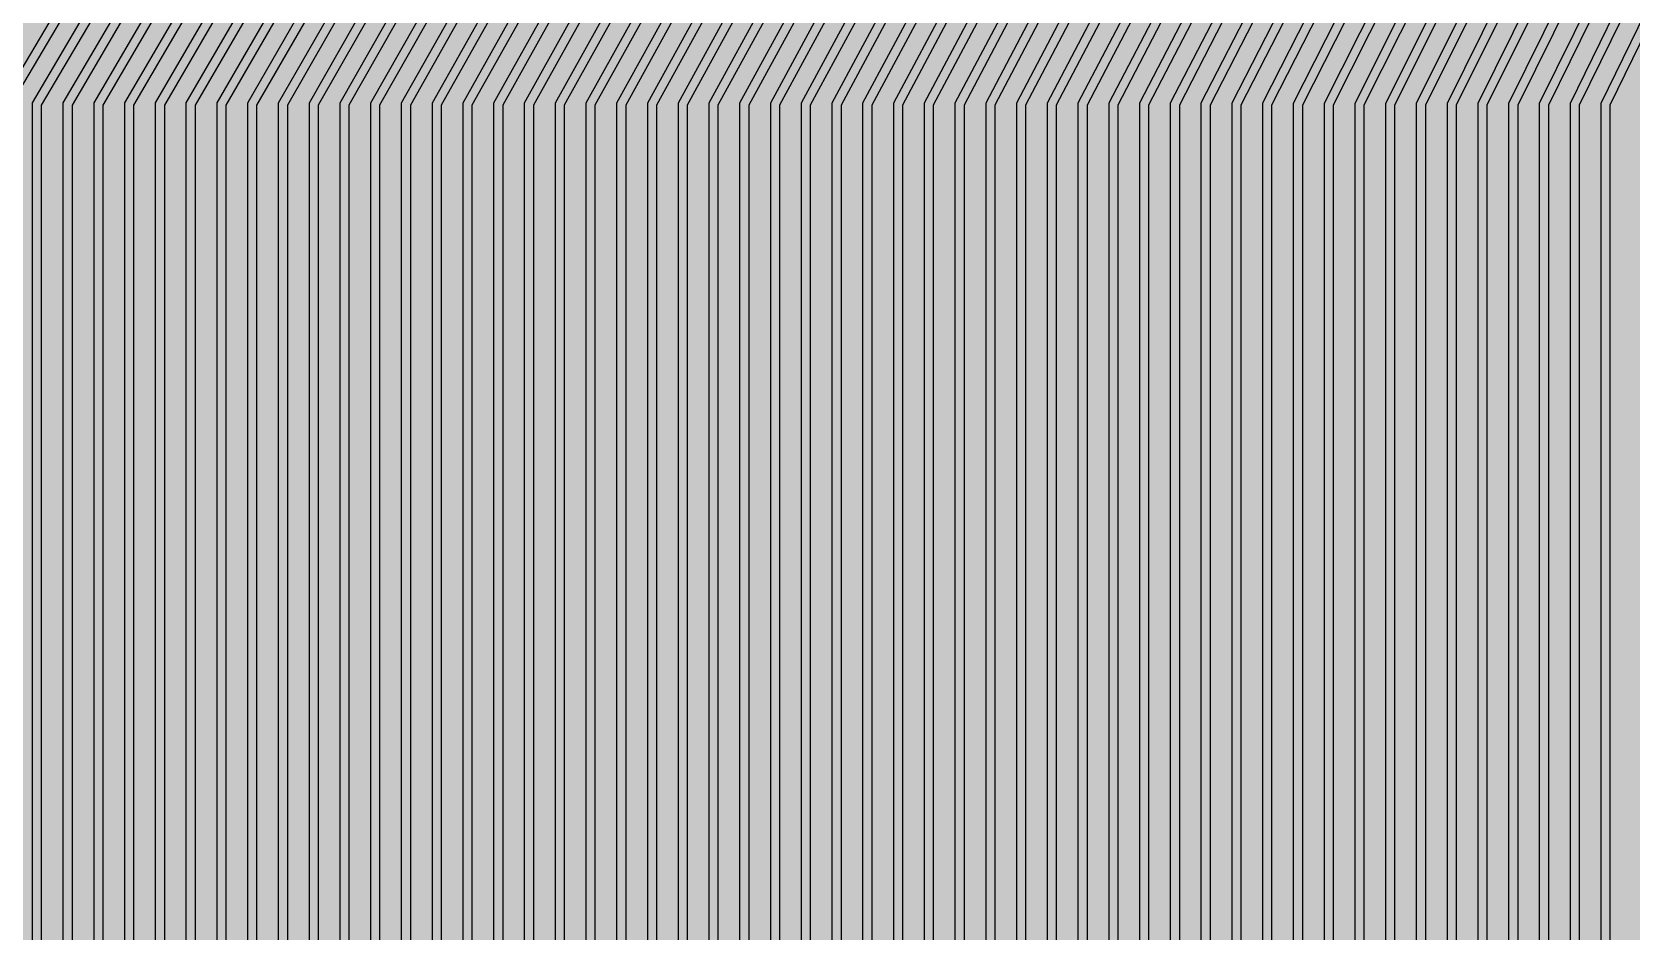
# Model space of a CAD drawing. Header units: metres. Extents: x -7231 to 10969, y -37556 to 1873.
# Drawn here: x -417.6 to -53.7, y -2220.2 to -2015.5 of the extents above; entities that cross this region are included whole.
import ezdxf

# ---------------------------------------------------------------- set-up
doc = ezdxf.new("R2010")
doc.units = ezdxf.units.M
doc.layers.add('Metal1', color=4, linetype='CONTINUOUS')
doc.layers.add('Polyimide', color=7, linetype='CONTINUOUS')

msp = doc.modelspace()

# ---------------------------------------------------------------- hatches: boundary and pattern name
at = {"layer": 'Polyimide'}
msp.add_hatch(color=7, dxfattribs=at).paths.add_polyline_path([(4065.69, -468), (4066.67, -501.99), (4068.51, -535.99), (4071.41, -569.99), (4075.54, -603.99), (4081.04, -637.99), (4088.01, -671.99), (4096.52, -705.98), (4106.62, -739.98), (4118.33, -773.98), (4131.63, -807.98), (4146.49, -841.98), (4162.87, -875.98), (4180.68, -909.97), (4199.83, -943.97), (4220.22, -977.97), (4241.73, -1011.97), (4264.21, -1045.97), (4287.52, -1079.96), (4311.51, -1113.96), (4336.01, -1147.96), (4360.86, -1181.96), (4385.88, -1215.96), (4410.89, -1249.96), (4435.74, -1283.95), (4460.24, -1317.95), (4484.23, -1351.95), (4507.54, -1385.95), (4530.02, -1419.95), (4551.53, -1453.94), (4571.92, -1487.94), (4591.07, -1521.94), (4608.88, -1555.94), (4625.26, -1589.94), (4640.12, -1623.94), (4653.42, -1657.93), (4665.13, -1691.93), (4675.23, -1725.93), (4683.74, -1759.93), (4690.71, -1793.93), (4696.21, -1827.93), (4700.34, -1861.92), (4703.24, -1895.92), (4705.08, -1929.92), (4706.06, -1963.92), (4706.44, -1997.92), (4706.5, -2031.91), (4706.5, -4793.02), (4709.95, -4838.39), (4720.22, -4882.71), (4737.08, -4924.98), (4760.13, -4964.2), (4788.85, -4999.49), (4822.58, -5030.03), (4860.53, -5055.12), (4901.85, -5074.18), (4901.85, -5074.18), (4970.68, -5105.23), (5034.7, -5145.26), (5092.76, -5193.54), (5143.8, -5249.19), (5186.89, -5311.2), (5221.24, -5378.44), (5246.23, -5449.69), (5261.41, -5523.66), (5266.5, -5599), (5261.41, -5674.34), (5246.23, -5748.31), (5221.24, -5819.56), (5186.89, -5886.8), (5143.8, -5948.81), (5092.76, -6004.46), (5034.7, -6052.74), (4970.68, -6092.77), (4901.85, -6123.82), (4860.53, -6142.88), (4822.58, -6167.97), (4788.85, -6198.51), (4760.13, -6233.8), (4737.08, -6273.02), (4720.22, -6315.29), (4709.95, -6359.61), (4706.5, -6404.98), (4706.5, -9221.52), (4709.95, -9266.88), (4720.22, -9311.21), (4737.08, -9353.47), (4760.13, -9392.7), (4788.85, -9427.98), (4822.58, -9458.52), (4860.53, -9483.61), (4901.85, -9502.67), (4970.68, -9533.72), (5034.7, -9573.75), (5092.76, -9622.03), (5143.8, -9677.68), (5186.89, -9739.69), (5221.24, -9806.94), (5246.23, -9878.19), (5261.41, -9952.16), (5266.5, -10027.49), (5261.41, -10102.83), (5246.23, -10176.8), (5221.24, -10248.05), (5186.89, -10315.3), (5143.8, -10377.31), (5092.76, -10432.96), (5034.7, -10481.24), (4970.68, -10521.27), (4901.85, -10552.32), (4860.53, -10571.38), (4822.58, -10596.46), (4788.85, -10627), (4760.13, -10662.29), (4737.08, -10701.52), (4720.22, -10743.78), (4709.95, -10788.1), (4706.5, -10833.47), (4706.5, -13650.01), (4709.95, -13695.38), (4720.22, -13739.7), (4737.08, -13781.96), (4760.13, -13821.19), (4788.85, -13856.48), (4822.58, -13887.02), (4860.53, -13912.11), (4901.85, -13931.17), (4970.68, -13962.22), (5034.7, -14002.25), (5092.76, -14050.53), (5143.8, -14106.18), (5186.89, -14168.19), (5221.24, -14235.43), (5246.23, -14306.68), (5261.41, -14380.65), (5266.5, -14455.99), (5261.41, -14531.33), (5246.23, -14605.29), (5221.24, -14676.55), (5186.89, -14743.79), (5143.8, -14805.8), (5092.76, -14861.45), (5034.7, -14909.73), (4970.68, -14949.76), (4901.85, -14980.81), (4860.53, -14999.87), (4822.58, -15024.96), (4788.85, -15055.5), (4760.13, -15090.79), (4737.08, -15130.01), (4720.22, -15172.27), (4709.95, -15216.6), (4706.5, -15261.97), (4706.5, -15455.99), (4720.95, -15750.04), (4764.14, -16041.26), (4835.68, -16326.84), (4934.86, -16604.04), (5060.74, -16870.18), (5212.09, -17122.7), (5387.47, -17359.17), (5585.18, -17577.31), (5803.32, -17775.02), (6039.79, -17950.4), (6292.31, -18101.75), (6558.45, -18227.63), (6835.65, -18326.81), (7121.23, -18398.34), (7412.45, -18441.54), (7706.5, -18455.99), (9969.01, -18455.99), (10047.42, -18459.84), (10125.08, -18471.36), (10201.23, -18490.44), (10275.15, -18516.89), (10346.12, -18550.45), (10413.46, -18590.81), (10476.52, -18637.58), (10534.69, -18690.3), (10587.41, -18748.47), (10634.18, -18811.53), (10674.54, -18878.87), (10708.11, -18949.84), (10734.56, -19023.76), (10753.63, -19099.92), (10765.15, -19177.58), (10769.01, -19255.99), (10769.01, -20895.8), (10730.24, -20951.41), (10694.6, -21009.08), (10662.21, -21068.63), (10633.17, -21129.89), (10607.55, -21192.66), (10585.45, -21256.74), (10566.93, -21321.96), (10552.05, -21388.09), (10540.84, -21454.95), (10533.35, -21522.33), (10529.6, -21590.02), (10529.6, -21657.81), (10533.35, -21725.5), (10540.84, -21792.87), (10552.05, -21859.73), (10566.93, -21925.87), (10585.45, -21991.08), (10607.55, -22055.17), (10633.17, -22117.94), (10662.21, -22179.19), (10694.6, -22238.74), (10730.24, -22296.41), (10769.01, -22352.03), (10769.01, -32454.24), (10728.74, -32510.49), (10691.72, -32568.92), (10658.05, -32629.35), (10627.85, -32691.58), (10601.2, -32755.42), (10578.21, -32820.67), (10558.93, -32887.1), (10543.44, -32954.52), (10531.77, -33022.71), (10523.97, -33091.44), (10520.07, -33160.51), (10520.07, -33229.69), (10523.97, -33298.75), (10531.77, -33367.49), (10543.44, -33435.67), (10558.93, -33503.09), (10578.21, -33569.53), (10601.2, -33634.77), (10627.85, -33698.61), (10658.05, -33760.85), (10691.72, -33821.28), (10728.74, -33879.71), (10769.01, -33935.96), (10769.01, -36556), (10765.15, -36634.41), (10753.63, -36712.07), (10734.56, -36788.23), (10708.11, -36862.15), (10674.54, -36933.12), (10634.18, -37000.46), (10587.41, -37063.51), (10534.69, -37121.69), (10476.52, -37174.41), (10413.46, -37221.18), (10346.12, -37261.54), (10275.15, -37295.1), (10201.23, -37321.55), (10125.08, -37340.63), (10047.42, -37352.15), (9969.01, -37356), (-6231.01, -37356), (-6309.42, -37352.15), (-6387.08, -37340.63), (-6463.23, -37321.55), (-6537.15, -37295.1), (-6608.12, -37261.54), (-6675.46, -37221.18), (-6738.52, -37174.41), (-6796.69, -37121.69), (-6849.41, -37063.51), (-6896.18, -37000.46), (-6936.54, -36933.12), (-6970.11, -36862.15), (-6996.56, -36788.23), (-7015.63, -36712.07), (-7027.15, -36634.41), (-7031.01, -36556), (-7031.01, -33936), (-6990.74, -33879.75), (-6953.7, -33821.31), (-6920.03, -33760.88), (-6889.82, -33698.64), (-6863.18, -33634.8), (-6840.18, -33569.55), (-6820.9, -33503.11), (-6805.4, -33435.69), (-6793.74, -33367.49), (-6785.94, -33298.75), (-6782.03, -33229.68), (-6782.03, -33160.5), (-6785.94, -33091.43), (-6793.74, -33022.69), (-6805.4, -32954.5), (-6820.9, -32887.07), (-6840.18, -32820.63), (-6863.18, -32755.39), (-6889.82, -32691.54), (-6920.03, -32629.3), (-6953.7, -32568.87), (-6990.74, -32510.43), (-7031.01, -32454.18), (-7031.01, -22364.83), (-6990.74, -22308.58), (-6953.7, -22250.14), (-6920.03, -22189.71), (-6889.82, -22127.47), (-6863.18, -22063.62), (-6840.18, -21998.38), (-6820.9, -21931.94), (-6805.4, -21864.51), (-6793.74, -21796.32), (-6785.94, -21727.58), (-6782.03, -21658.51), (-6782.03, -21589.33), (-6785.94, -21520.26), (-6793.74, -21451.52), (-6805.4, -21383.32), (-6820.9, -21315.9), (-6840.18, -21249.46), (-6863.18, -21184.21), (-6889.82, -21120.37), (-6920.03, -21058.13), (-6953.7, -20997.7), (-6990.74, -20939.26), (-7031.01, -20883.01), (-7031.01, -19255.99), (-7027.15, -19177.58), (-7015.63, -19099.92), (-6996.56, -19023.76), (-6970.11, -18949.84), (-6936.54, -18878.87), (-6896.18, -18811.53), (-6849.41, -18748.47), (-6796.69, -18690.3), (-6738.52, -18637.58), (-6675.46, -18590.81), (-6608.12, -18550.45), (-6537.15, -18516.89), (-6463.23, -18490.44), (-6387.08, -18471.36), (-6309.42, -18459.84), (-6231.01, -18455.99), (-3968.5, -18455.99), (-3674.45, -18441.54), (-3383.23, -18398.34), (-3097.65, -18326.81), (-2820.45, -18227.63), (-2554.31, -18101.75), (-2301.79, -17950.4), (-2065.32, -17775.02), (-1847.18, -17577.31), (-1649.47, -17359.17), (-1474.09, -17122.7), (-1322.74, -16870.18), (-1196.86, -16604.04), (-1097.68, -16326.84), (-1026.14, -16041.26), (-982.95, -15750.04), (-968.5, -15455.99), (-968.5, -15261.97), (-971.95, -15216.6), (-982.22, -15172.27), (-999.08, -15130.01), (-1022.13, -15090.79), (-1050.85, -15055.5), (-1084.58, -15024.96), (-1122.53, -14999.87), (-1163.85, -14980.81), (-1232.68, -14949.76), (-1296.7, -14909.73), (-1354.76, -14861.45), (-1405.8, -14805.8), (-1448.89, -14743.79), (-1483.24, -14676.55), (-1508.23, -14605.29), (-1523.41, -14531.33), (-1528.5, -14455.99), (-1523.41, -14380.65), (-1508.23, -14306.68), (-1483.24, -14235.43), (-1448.89, -14168.19), (-1405.8, -14106.18), (-1354.76, -14050.53), (-1296.7, -14002.25), (-1232.68, -13962.22), (-1163.85, -13931.17), (-1122.53, -13912.11), (-1084.58, -13887.02), (-1050.85, -13856.48), (-1022.13, -13821.19), (-999.08, -13781.96), (-982.22, -13739.7), (-971.95, -13695.38), (-968.5, -13650.01), (-968.5, -12309.64), (-971.95, -12264.27), (-982.22, -12219.94), (-999.08, -12177.68), (-1022.13, -12138.46), (-1050.85, -12103.17), (-1084.58, -12072.63), (-1122.53, -12047.54), (-1163.85, -12028.48), (-1232.68, -11997.43), (-1296.7, -11957.4), (-1354.76, -11909.12), (-1405.8, -11853.47), (-1448.89, -11791.46), (-1483.24, -11724.22), (-1508.23, -11652.96), (-1523.41, -11579), (-1528.5, -11503.66), (-1523.41, -11428.32), (-1508.23, -11354.35), (-1483.24, -11283.1), (-1448.89, -11215.86), (-1405.8, -11153.85), (-1354.76, -11098.2), (-1296.7, -11049.92), (-1232.68, -11009.89), (-1163.85, -10978.84), (-1122.53, -10959.78), (-1084.58, -10934.69), (-1050.85, -10904.15), (-1022.13, -10868.86), (-999.08, -10829.63), (-982.22, -10787.37), (-971.95, -10743.05), (-968.5, -10697.68), (-968.5, -9357.31), (-971.95, -9311.94), (-982.22, -9267.62), (-999.08, -9225.35), (-1022.13, -9186.13), (-1050.85, -9150.84), (-1084.58, -9120.3), (-1122.53, -9095.21), (-1163.85, -9076.15), (-1163.85, -9076.15), (-1232.68, -9045.1), (-1296.7, -9005.07), (-1354.76, -8956.79), (-1405.8, -8901.14), (-1448.89, -8839.13), (-1483.24, -8771.89), (-1508.23, -8700.64), (-1523.41, -8626.67), (-1528.5, -8551.33), (-1523.41, -8475.99), (-1508.23, -8402.02), (-1483.24, -8330.77), (-1448.89, -8263.53), (-1405.8, -8201.52), (-1354.76, -8145.87), (-1296.7, -8097.59), (-1232.68, -8057.56), (-1163.85, -8026.51), (-1163.85, -8026.51), (-1122.53, -8007.45), (-1084.58, -7982.36), (-1050.85, -7951.82), (-1022.13, -7916.53), (-999.08, -7877.31), (-982.22, -7835.04), (-971.95, -7790.72), (-968.5, -7745.35), (-968.5, -6404.98), (-971.95, -6359.61), (-982.22, -6315.29), (-999.08, -6273.02), (-1022.13, -6233.8), (-1050.85, -6198.51), (-1084.58, -6167.97), (-1122.53, -6142.88), (-1163.85, -6123.82), (-1163.85, -6123.82), (-1232.68, -6092.77), (-1296.7, -6052.74), (-1354.76, -6004.46), (-1405.8, -5948.81), (-1448.89, -5886.8), (-1483.24, -5819.56), (-1508.23, -5748.31), (-1523.41, -5674.34), (-1528.5, -5599), (-1523.41, -5523.66), (-1508.23, -5449.69), (-1483.24, -5378.44), (-1448.89, -5311.2), (-1405.8, -5249.19), (-1354.76, -5193.54), (-1296.7, -5145.26), (-1232.68, -5105.23), (-1163.85, -5074.18), (-1163.85, -5074.18), (-1122.53, -5055.12), (-1084.58, -5030.03), (-1050.85, -4999.49), (-1022.13, -4964.2), (-999.08, -4924.98), (-982.22, -4882.71), (-971.95, -4838.39), (-968.5, -4793.02), (-968.5, -2031.91), (-968.44, -1997.92), (-968.06, -1963.92), (-967.05, -1929.92), (-965.18, -1895.92), (-962.22, -1861.92), (-958.01, -1827.93), (-952.41, -1793.93), (-945.31, -1759.93), (-936.64, -1725.93), (-926.35, -1691.93), (-914.43, -1657.93), (-900.88, -1623.94), (-885.74, -1589.94), (-869.05, -1555.94), (-850.91, -1521.94), (-831.4, -1487.94), (-810.63, -1453.94), (-788.72, -1419.95), (-765.82, -1385.95), (-742.07, -1351.95), (-717.63, -1317.95), (-692.67, -1283.95), (-667.36, -1249.96), (-641.88, -1215.96), (-616.39, -1181.96), (-591.08, -1147.96), (-566.12, -1113.96), (-541.68, -1079.96), (-517.93, -1045.97), (-495.03, -1011.97), (-473.12, -977.97), (-452.35, -943.97), (-432.84, -909.97), (-414.7, -875.98), (-398.01, -841.98), (-382.87, -807.98), (-369.32, -773.98), (-357.4, -739.98), (-347.11, -705.98), (-338.44, -671.99), (-331.34, -637.99), (-325.74, -603.99), (-321.53, -569.99), (-318.57, -535.99), (-316.7, -501.99), (-315.69, -468), (-315.31, -434), (-315.25, -400), (-315.25, 401), (-315.25, 451), (-315.25, 1644), (-270.25, 1644), (-270.03, 1637.13), (-269.35, 1630.29), (-268.23, 1623.52), (-266.67, 1616.82), (-264.68, 1610.25), (-262.26, 1603.82), (-259.42, 1597.56), (-256.18, 1591.5), (-252.55, 1585.67), (-248.55, 1580.08), (-244.19, 1574.77), (-239.5, 1569.75), (-234.48, 1565.06), (-229.17, 1560.7), (-223.58, 1556.7), (-217.75, 1553.07), (-211.69, 1549.83), (-205.43, 1546.99), (-199, 1544.57), (-192.43, 1542.58), (-185.73, 1541.02), (-178.96, 1539.9), (-172.12, 1539.22), (-165.25, 1539), (-158.38, 1539.22), (-151.54, 1539.9), (-144.77, 1541.02), (-138.07, 1542.58), (-131.5, 1544.57), (-125.07, 1546.99), (-118.81, 1549.83), (-112.75, 1553.07), (-106.92, 1556.7), (-101.33, 1560.7), (-96.02, 1565.06), (-91, 1569.75), (-86.31, 1574.77), (-81.95, 1580.08), (-77.95, 1585.67), (-74.32, 1591.5), (-71.08, 1597.56), (-68.24, 1603.82), (-65.82, 1610.25), (-63.83, 1616.82), (-62.27, 1623.52), (-61.15, 1630.29), (-60.47, 1637.13), (-60.25, 1644), (1853, 1644), (1853, 1573), (3815.25, 1573), (3815.46, 1579.54), (3816.11, 1586.05), (3817.17, 1592.51), (3818.66, 1598.88), (3820.56, 1605.14), (3822.86, 1611.27), (3825.56, 1617.23), (3828.65, 1623), (3832.1, 1628.56), (3835.91, 1633.88), (3840.07, 1638.93), (3844.54, 1643.71), (3849.32, 1648.18), (3854.37, 1652.34), (3859.69, 1656.15), (3865.25, 1659.6), (3871.02, 1662.69), (3876.98, 1665.39), (3883.11, 1667.69), (3889.37, 1669.59), (3895.74, 1671.08), (3902.2, 1672.14), (3908.71, 1672.79), (3915.25, 1673), (3921.79, 1672.79), (3928.3, 1672.14), (3934.76, 1671.08), (3941.13, 1669.59), (3947.39, 1667.69), (3953.52, 1665.39), (3959.48, 1662.69), (3965.25, 1659.6), (3970.81, 1656.15), (3976.13, 1652.34), (3981.18, 1648.18), (3985.96, 1643.71), (3990.43, 1638.93), (3994.59, 1633.88), (3998.4, 1628.56), (4001.85, 1623), (4004.94, 1617.23), (4007.64, 1611.27), (4009.94, 1605.14), (4011.84, 1598.88), (4013.33, 1592.51), (4014.39, 1586.05), (4015.04, 1579.54), (4015.25, 1573), (4065.25, 1573), (4065.25, 451), (4065.25, 401), (4065.25, -400), (4065.31, -434), (4065.69, -468)])

# ---------------------------------------------------------------- linework, layer by layer
at = {"layer": 'Metal1'}
for points in [[(-424.5, -16631.91), (-424.5, -2031.64), (-398.41, -1987.39), (-372.45, -1943.37), (-346.5, -1899.35), (-320.55, -1855.33), (-294.59, -1811.31), (-268.64, -1767.29), (-242.74, -1723.28), (-217.47, -1679.27), (-192.96, -1635.26), (-169.21, -1591.25), (-146.2, -1547.25), (-123.92, -1503.24), (-102.37, -1459.23), (-81.53, -1415.23), (-61.4, -1371.22)], [(-417.5, -16631.91), (-417.5, -2031.64), (-391.5, -1987.39), (-365.65, -1943.37), (-339.79, -1899.35), (-313.93, -1855.33), (-288.07, -1811.31), (-262.22, -1767.29), (-236.41, -1723.28), (-211.23, -1679.27), (-186.81, -1635.26), (-163.15, -1591.26), (-140.22, -1547.25), (-118.03, -1503.24), (-96.56, -1459.23), (-75.8, -1415.23), (-55.74, -1371.22)], [(-410.5, -16631.91), (-410.5, -2031.64), (-384.6, -1987.39), (-358.84, -1943.37), (-333.08, -1899.35), (-307.32, -1855.33), (-281.55, -1811.31), (-255.79, -1767.3), (-230.09, -1723.28), (-205, -1679.27), (-180.67, -1635.27), (-157.09, -1591.26), (-134.25, -1547.25), (-112.14, -1503.24), (-90.75, -1459.24), (-70.07, -1415.23), (-50.08, -1371.22)], [(-403.5, -16631.91), (-403.5, -2031.64), (-377.64, -1987.39), (-351.92, -1943.37), (-326.19, -1899.35), (-300.47, -1855.33), (-274.75, -1811.31), (-249.02, -1767.3), (-223.35, -1723.28), (-198.3, -1679.27), (-174.01, -1635.27), (-150.47, -1591.26), (-127.66, -1547.25), (-105.59, -1503.24), (-84.23, -1459.24), (-63.57, -1415.23), (-43.62, -1371.22)], [(-396.5, -16631.91), (-396.5, -2031.64), (-370.66, -1987.39), (-344.96, -1943.37), (-319.25, -1899.35), (-293.55, -1855.33), (-267.84, -1811.32), (-242.14, -1767.3), (-216.49, -1723.28), (-191.46, -1679.27), (-167.18, -1635.27), (-143.66, -1591.26), (-120.87, -1547.25), (-98.81, -1503.24), (-77.46, -1459.24), (-56.83, -1415.23), (-36.89, -1371.22)], [(-389.5, -16631.91), (-389.5, -2031.64), (-363.76, -1987.39), (-338.15, -1943.37), (-312.54, -1899.35), (-286.93, -1855.34), (-261.32, -1811.32), (-235.71, -1767.3), (-210.16, -1723.28), (-185.22, -1679.27), (-161.04, -1635.27), (-137.6, -1591.26), (-114.9, -1547.25), (-92.92, -1503.25), (-71.65, -1459.24), (-51.09, -1415.23), (-31.23, -1371.22)], [(-382.5, -16631.91), (-382.5, -2031.65), (-356.85, -1987.39), (-331.34, -1943.38), (-305.83, -1899.36), (-280.32, -1855.34), (-254.8, -1811.32), (-229.29, -1767.3), (-203.83, -1723.29), (-178.99, -1679.28), (-154.89, -1635.27), (-131.54, -1591.26), (-108.93, -1547.25), (-87.03, -1503.25), (-65.84, -1459.24), (-45.36, -1415.23), (-25.57, -1371.22)], [(-375.5, -16631.91), (-375.5, -2031.65), (-349.95, -1987.4), (-324.53, -1943.38), (-299.12, -1899.36), (-273.7, -1855.34), (-248.28, -1811.32), (-222.87, -1767.3), (-197.5, -1723.29), (-172.75, -1679.28), (-148.75, -1635.27), (-125.49, -1591.26), (-102.95, -1547.26), (-81.14, -1503.25), (-60.03, -1459.24), (-39.63, -1415.23), (-19.91, -1371.23)], [(-368.5, -16631.91), (-368.5, -2031.65), (-343.05, -1987.4), (-317.73, -1943.38), (-292.4, -1899.36), (-267.08, -1855.34), (-241.76, -1811.32), (-216.44, -1767.3), (-191.18, -1723.29), (-166.52, -1679.28), (-142.61, -1635.27), (-119.43, -1591.26), (-96.98, -1547.26), (-75.25, -1503.25), (-54.22, -1459.24), (-33.89, -1415.23), (-14.25, -1371.23)], [(-361.5, -16631.91), (-361.5, -2031.65), (-336.14, -1987.4), (-310.92, -1943.38), (-285.69, -1899.36), (-260.47, -1855.34), (-235.24, -1811.32), (-210.02, -1767.3), (-184.85, -1723.29), (-160.28, -1679.28), (-136.46, -1635.27), (-113.38, -1591.27), (-91.01, -1547.26), (-69.36, -1503.25), (-48.41, -1459.24), (-28.16, -1415.24), (-8.59, -1371.23)], [(-354.5, -16631.91), (-354.5, -2031.65), (-329.24, -1987.4), (-304.11, -1943.38), (-278.98, -1899.36), (-253.85, -1855.34), (-228.72, -1811.32), (-203.6, -1767.3), (-178.52, -1723.29), (-154.05, -1679.28), (-130.32, -1635.27), (-107.32, -1591.27), (-85.04, -1547.26), (-63.47, -1503.25), (-42.6, -1459.24), (-22.43, -1415.24), (-2.93, -1371.23)], [(-347.5, -16631.91), (-347.5, -2031.65), (-322.34, -1987.4), (-297.3, -1943.38), (-272.27, -1899.36), (-247.24, -1855.34), (-222.2, -1811.33), (-197.17, -1767.31), (-172.19, -1723.29), (-147.81, -1679.28), (-124.17, -1635.28), (-101.26, -1591.27), (-79.07, -1547.26), (-57.58, -1503.25), (-36.8, -1459.25), (-16.7, -1415.24), (2.72, -1371.23)], [(-340.5, -16631.91), (-340.5, -2031.65), (-315.43, -1987.4), (-290.5, -1943.38), (-265.56, -1899.36), (-240.62, -1855.35), (-215.68, -1811.33), (-190.75, -1767.31), (-165.86, -1723.29), (-141.58, -1679.28), (-118.03, -1635.28), (-95.21, -1591.27), (-73.1, -1547.26), (-51.69, -1503.25), (-30.99, -1459.25), (-10.96, -1415.24), (8.38, -1371.23)], [(-333.5, -16631.91), (-333.5, -2031.65), (-308.53, -1987.4), (-283.69, -1943.39), (-258.85, -1899.37), (-234.01, -1855.35), (-209.16, -1811.33), (-184.32, -1767.31), (-159.53, -1723.3), (-135.34, -1679.29), (-111.88, -1635.28), (-89.15, -1591.27), (-67.13, -1547.26), (-45.8, -1503.26), (-25.18, -1459.25), (-5.23, -1415.24), (14.04, -1371.23)], [(-326.5, -16631.91), (-326.5, -2031.65), (-301.63, -1987.41), (-276.88, -1943.39), (-252.14, -1899.37), (-227.39, -1855.35), (-202.64, -1811.33), (-177.9, -1767.31), (-153.21, -1723.3), (-129.11, -1679.29), (-105.74, -1635.28), (-83.09, -1591.27), (-61.15, -1547.26), (-39.91, -1503.26), (-19.37, -1459.25), (0.5, -1415.24), (19.7, -1371.23)], [(-319.5, -16631.91), (-319.5, -2031.65), (-294.72, -1987.41), (-270.07, -1943.39), (-245.42, -1899.37), (-220.77, -1855.35), (-196.12, -1811.33), (-171.48, -1767.31), (-146.88, -1723.3), (-122.87, -1679.29), (-99.6, -1635.28), (-77.04, -1591.27), (-55.18, -1547.27), (-34.03, -1503.26), (-13.56, -1459.25), (6.24, -1415.24), (25.36, -1371.24)], [(-312.5, -16631.91), (-312.5, -2031.65), (-287.82, -1987.41), (-263.27, -1943.39), (-238.71, -1899.37), (-214.16, -1855.35), (-189.6, -1811.33), (-165.05, -1767.31), (-140.55, -1723.3), (-116.64, -1679.29), (-93.45, -1635.28), (-70.98, -1591.28), (-49.21, -1547.27), (-28.14, -1503.26), (-7.75, -1459.25), (11.97, -1415.24), (31.02, -1371.24)], [(-305.5, -16631.91), (-305.5, -2031.66), (-280.92, -1987.41), (-256.46, -1943.39), (-232, -1899.37), (-207.54, -1855.35), (-183.09, -1811.33), (-158.63, -1767.32), (-134.22, -1723.3), (-110.4, -1679.29), (-87.31, -1635.28), (-64.92, -1591.28), (-43.24, -1547.27), (-22.25, -1503.26), (-1.94, -1459.25), (17.7, -1415.25), (36.67, -1371.24)], [(-298.5, -16631.91), (-298.5, -2031.66), (-273.95, -1987.41), (-249.54, -1943.39), (-225.12, -1899.37), (-200.7, -1855.35), (-176.28, -1811.33), (-151.86, -1767.32), (-127.49, -1723.3), (-103.71, -1679.29), (-80.65, -1635.28), (-58.3, -1591.28), (-36.65, -1547.27), (-15.69, -1503.26), (4.59, -1459.25), (24.19, -1415.25), (43.14, -1371.24)], [(-291.5, -16631.91), (-291.5, -2031.66), (-266.97, -1987.41), (-242.57, -1943.39), (-218.17, -1899.37), (-193.77, -1855.35), (-169.37, -1811.33), (-144.97, -1767.32), (-120.62, -1723.3), (-96.86, -1679.29), (-73.82, -1635.28), (-51.49, -1591.28), (-29.86, -1547.27), (-8.91, -1503.26), (11.35, -1459.25), (30.94, -1415.25), (49.87, -1371.24)], [(-284.5, -16631.91), (-284.5, -2031.66), (-260.07, -1987.41), (-235.77, -1943.39), (-211.46, -1899.37), (-187.16, -1855.36), (-162.85, -1811.34), (-138.55, -1767.32), (-114.3, -1723.3), (-90.63, -1679.29), (-67.68, -1635.29), (-45.43, -1591.28), (-23.88, -1547.27), (-3.02, -1503.26), (17.16, -1459.26), (36.67, -1415.25), (55.53, -1371.24)], [(-277.5, -16631.91), (-277.5, -2031.66), (-253.17, -1987.41), (-228.96, -1943.39), (-204.75, -1899.38), (-180.54, -1855.36), (-156.33, -1811.34), (-132.13, -1767.32), (-107.97, -1723.3), (-84.39, -1679.3), (-61.53, -1635.29), (-39.37, -1591.28), (-17.91, -1547.27), (2.87, -1503.26), (22.97, -1459.26), (42.41, -1415.25), (61.19, -1371.24)], [(-270.5, -16631.91), (-270.5, -2031.66), (-246.26, -1987.42), (-222.15, -1943.4), (-198.04, -1899.38), (-173.93, -1855.36), (-149.81, -1811.34), (-125.7, -1767.32), (-101.64, -1723.31), (-78.16, -1679.3), (-55.39, -1635.29), (-33.32, -1591.28), (-11.94, -1547.27), (8.76, -1503.27), (28.78, -1459.26), (48.14, -1415.25), (66.84, -1371.24)], [(-263.5, -16631.91), (-263.5, -2031.66), (-239.36, -1987.42), (-215.34, -1943.4), (-191.33, -1899.38), (-167.31, -1855.36), (-143.29, -1811.34), (-119.28, -1767.32), (-95.31, -1723.31), (-71.92, -1679.3), (-49.24, -1635.29), (-27.26, -1591.28), (-5.97, -1547.28), (14.64, -1503.27), (34.59, -1459.26), (53.87, -1415.25), (72.5, -1371.24)], [(-256.5, -16631.91), (-256.5, -2031.66), (-232.46, -1987.42), (-208.54, -1943.4), (-184.62, -1899.38), (-160.7, -1855.36), (-136.77, -1811.34), (-112.85, -1767.32), (-88.98, -1723.31), (-65.69, -1679.3), (-43.1, -1635.29), (-21.2, -1591.28), (0, -1547.28), (20.53, -1503.27), (40.4, -1459.26), (59.6, -1415.25), (78.16, -1371.25)], [(-249.5, -16631.91), (-249.5, -2031.66), (-225.55, -1987.42), (-201.73, -1943.4), (-177.9, -1899.38), (-154.08, -1855.36), (-130.25, -1811.34), (-106.43, -1767.32), (-82.65, -1723.31), (-59.45, -1679.3), (-36.95, -1635.29), (-15.15, -1591.29), (5.97, -1547.28), (26.42, -1503.27), (46.21, -1459.26), (65.34, -1415.25), (83.82, -1371.25)], [(-242.5, -16631.91), (-242.5, -2031.66), (-218.65, -1987.42), (-194.92, -1943.4), (-171.19, -1899.38), (-147.46, -1855.36), (-123.73, -1811.34), (-100.01, -1767.33), (-76.33, -1723.31), (-53.22, -1679.3), (-30.81, -1635.3), (-9.09, -1591.29), (11.95, -1547.28), (32.31, -1503.27), (52.02, -1459.26), (71.07, -1415.26), (89.48, -1371.25)], [(-235.5, -16631.91), (-235.5, -2031.66), (-211.75, -1987.42), (-188.11, -1943.4), (-164.48, -1899.38), (-140.85, -1855.37), (-117.21, -1811.35), (-93.58, -1767.33), (-70, -1723.31), (-46.98, -1679.3), (-24.66, -1635.3), (-3.03, -1591.29), (17.92, -1547.28), (38.2, -1503.27), (57.83, -1459.27), (76.8, -1415.26), (95.14, -1371.25)], [(-228.5, -16631.91), (-228.5, -2031.66), (-204.84, -1987.42), (-181.31, -1943.41), (-157.77, -1899.39), (-134.23, -1855.37), (-110.69, -1811.35), (-87.16, -1767.33), (-63.67, -1723.31), (-40.75, -1679.31), (-18.52, -1635.3), (3.02, -1591.29), (23.89, -1547.28), (44.09, -1503.27), (63.64, -1459.27), (82.54, -1415.26), (100.8, -1371.25)], [(-221.5, -16631.91), (-221.5, -2031.67), (-197.94, -1987.43), (-174.5, -1943.41), (-151.06, -1899.39), (-127.62, -1855.37), (-104.17, -1811.35), (-80.73, -1767.33), (-57.34, -1723.32), (-34.51, -1679.31), (-12.38, -1635.3), (9.08, -1591.29), (29.86, -1547.28), (49.98, -1503.28), (69.45, -1459.27), (88.27, -1415.26), (106.45, -1371.25)], [(-214.5, -16631.91), (-214.5, -2031.67), (-191.04, -1987.43), (-167.69, -1943.41), (-144.35, -1899.39), (-121, -1855.37), (-97.66, -1811.35), (-74.31, -1767.33), (-51.01, -1723.32), (-28.28, -1679.31), (-6.23, -1635.3), (15.14, -1591.29), (35.83, -1547.29), (55.87, -1503.28), (75.26, -1459.27), (94, -1415.26), (112.11, -1371.25)], [(-207.5, -16631.91), (-207.5, -2031.67), (-184.13, -1987.43), (-160.88, -1943.41), (-137.63, -1899.39), (-114.39, -1855.37), (-91.14, -1811.35), (-67.89, -1767.33), (-44.69, -1723.32), (-22.04, -1679.31), (-0.09, -1635.3), (21.19, -1591.29), (41.8, -1547.29), (61.76, -1503.28), (81.07, -1459.27), (99.73, -1415.26), (117.77, -1371.26)], [(-200.5, -16631.91), (-200.5, -2031.67), (-177.23, -1987.43), (-154.08, -1943.41), (-130.92, -1899.39), (-107.77, -1855.37), (-84.62, -1811.35), (-61.46, -1767.34), (-38.36, -1723.32), (-15.81, -1679.31), (6.06, -1635.3), (27.25, -1591.3), (47.78, -1547.29), (67.65, -1503.28), (86.88, -1459.27), (105.47, -1415.26), (123.43, -1371.26)], [(-193.5, -16631.91), (-193.5, -2031.67), (-170.27, -1987.43), (-147.15, -1943.41), (-124.04, -1899.39), (-100.92, -1855.37), (-77.81, -1811.35), (-54.69, -1767.34), (-31.63, -1723.32), (-9.11, -1679.31), (12.71, -1635.3), (33.87, -1591.3), (54.36, -1547.29), (74.2, -1503.28), (93.4, -1459.27), (111.96, -1415.26), (129.89, -1371.26)], [(-186.5, -16631.91), (-186.5, -2031.67), (-163.29, -1987.43), (-140.19, -1943.41), (-117.1, -1899.39), (-94, -1855.37), (-70.9, -1811.35), (-47.81, -1767.34), (-24.76, -1723.32), (-2.27, -1679.31), (19.54, -1635.3), (40.68, -1591.3), (61.16, -1547.29), (80.98, -1503.28), (100.16, -1459.27), (118.71, -1415.27), (136.62, -1371.26)], [(-179.5, -16631.91), (-179.5, -2031.67), (-156.39, -1987.43), (-133.39, -1943.41), (-110.38, -1899.39), (-87.38, -1855.38), (-64.38, -1811.36), (-41.38, -1767.34), (-18.43, -1723.32), (3.97, -1679.31), (25.69, -1635.31), (46.74, -1591.3), (67.13, -1547.29), (86.87, -1503.28), (105.97, -1459.27), (124.44, -1415.27), (142.28, -1371.26)], [(-172.5, -16631.91), (-172.5, -2031.67), (-149.48, -1987.43), (-126.58, -1943.41), (-103.67, -1899.4), (-80.77, -1855.38), (-57.86, -1811.36), (-34.96, -1767.34), (-12.1, -1723.32), (10.2, -1679.32), (31.83, -1635.31), (52.8, -1591.3), (73.1, -1547.29), (92.76, -1503.28), (111.78, -1459.28), (130.17, -1415.27), (147.94, -1371.26)], [(-165.5, -16631.91), (-165.5, -2031.67), (-142.58, -1987.44), (-119.77, -1943.42), (-96.96, -1899.4), (-74.15, -1855.38), (-51.34, -1811.36), (-28.54, -1767.34), (-5.78, -1723.33), (16.44, -1679.32), (37.98, -1635.31), (58.85, -1591.3), (79.07, -1547.29), (98.65, -1503.29), (117.59, -1459.28), (135.91, -1415.27), (153.6, -1371.26)], [(-158.5, -16631.91), (-158.5, -2031.67), (-135.68, -1987.44), (-112.96, -1943.42), (-90.25, -1899.4), (-67.54, -1855.38), (-44.82, -1811.36), (-22.11, -1767.34), (0.55, -1723.33), (22.67, -1679.32), (44.12, -1635.31), (64.91, -1591.3), (85.05, -1547.29), (104.54, -1503.29), (123.4, -1459.28), (141.64, -1415.27), (159.26, -1371.26)], [(-151.5, -16631.91), (-151.5, -2031.67), (-128.77, -1987.44), (-106.16, -1943.42), (-83.54, -1899.4), (-60.92, -1855.38), (-38.3, -1811.36), (-15.69, -1767.34), (6.88, -1723.33), (28.91, -1679.32), (50.27, -1635.31), (70.97, -1591.3), (91.02, -1547.3), (110.43, -1503.29), (129.21, -1459.28), (147.37, -1415.27), (164.92, -1371.26)], [(-144.5, -16631.91), (-144.5, -2031.67), (-121.87, -1987.44), (-99.35, -1943.42), (-76.83, -1899.4), (-54.31, -1855.38), (-31.78, -1811.36), (-9.26, -1767.35), (13.21, -1723.33), (35.14, -1679.32), (56.41, -1635.31), (77.02, -1591.31), (96.99, -1547.3), (116.32, -1503.29), (135.02, -1459.28), (153.1, -1415.27), (170.57, -1371.27)], [(-137.5, -16631.91), (-137.5, -2031.67), (-114.97, -1987.44), (-92.54, -1943.42), (-70.12, -1899.4), (-47.69, -1855.38), (-25.26, -1811.37), (-2.84, -1767.35), (19.54, -1723.33), (41.38, -1679.32), (62.55, -1635.32), (83.08, -1591.31), (102.96, -1547.3), (122.21, -1503.29), (140.83, -1459.28), (158.84, -1415.27), (176.23, -1371.27)], [(-130.5, -16631.91), (-130.5, -2031.68), (-108.06, -1987.44), (-85.73, -1943.42), (-63.4, -1899.41), (-41.07, -1855.39), (-18.74, -1811.37), (3.58, -1767.35), (25.87, -1723.33), (47.61, -1679.32), (68.7, -1635.32), (89.14, -1591.31), (108.93, -1547.3), (128.1, -1503.29), (146.64, -1459.28), (164.57, -1415.28), (181.89, -1371.27)], [(-123.5, -16631.91), (-123.5, -2031.68), (-101.16, -1987.44), (-78.93, -1943.43), (-56.69, -1899.41), (-34.46, -1855.39), (-12.23, -1811.37), (10.01, -1767.35), (32.19, -1723.34), (53.85, -1679.33), (74.84, -1635.32), (95.19, -1591.31), (114.9, -1547.3), (133.99, -1503.29), (152.45, -1459.29), (170.3, -1415.28), (187.55, -1371.27)], [(-116.5, -16631.91), (-116.5, -2031.68), (-94.26, -1987.45), (-72.12, -1943.43), (-49.98, -1899.41), (-27.84, -1855.39), (-5.71, -1811.37), (16.43, -1767.35), (38.52, -1723.34), (60.08, -1679.33), (80.99, -1635.32), (101.25, -1591.31), (120.88, -1547.3), (139.88, -1503.3), (158.26, -1459.29), (176.03, -1415.28), (193.21, -1371.27)], [(-109.5, -16631.91), (-109.5, -2031.68), (-87.35, -1987.45), (-65.31, -1943.43), (-43.27, -1899.41), (-21.23, -1855.39), (0.81, -1811.37), (22.86, -1767.35), (44.85, -1723.34), (66.32, -1679.33), (87.13, -1635.32), (107.31, -1591.31), (126.85, -1547.3), (145.77, -1503.3), (164.07, -1459.29), (181.77, -1415.28), (198.87, -1371.27)], [(-102.5, -16631.91), (-102.5, -2031.68), (-80.45, -1987.45), (-58.5, -1943.43), (-36.56, -1899.41), (-14.61, -1855.39), (7.33, -1811.37), (29.28, -1767.35), (51.18, -1723.34), (72.55, -1679.33), (93.28, -1635.32), (113.36, -1591.31), (132.82, -1547.31), (151.66, -1503.3), (169.88, -1459.29), (187.5, -1415.28), (204.53, -1371.27)], [(-95.5, -16631.91), (-95.5, -2031.68), (-73.55, -1987.45), (-51.7, -1943.43), (-29.85, -1899.41), (-8, -1855.39), (13.85, -1811.37), (35.7, -1767.36), (57.51, -1723.34), (78.79, -1679.33), (99.42, -1635.32), (119.42, -1591.32), (138.79, -1547.31), (157.54, -1503.3), (175.69, -1459.29), (193.23, -1415.28), (210.18, -1371.27)], [(-88.5, -16631.91), (-88.5, -2031.68), (-66.58, -1987.45), (-44.77, -1943.43), (-22.96, -1899.41), (-1.15, -1855.39), (20.66, -1811.38), (42.47, -1767.36), (64.24, -1723.34), (85.48, -1679.33), (106.08, -1635.32), (126.04, -1591.32), (145.38, -1547.31), (164.1, -1503.3), (182.21, -1459.29), (199.73, -1415.28), (216.65, -1371.28)], [(-81.5, -16631.91), (-81.5, -2031.68), (-59.6, -1987.45), (-37.81, -1943.43), (-16.02, -1899.41), (5.77, -1855.39), (27.57, -1811.38), (49.36, -1767.36), (71.1, -1723.34), (92.33, -1679.33), (112.91, -1635.32), (132.85, -1591.32), (152.17, -1547.31), (170.88, -1503.3), (188.98, -1459.29), (206.47, -1415.28), (223.38, -1371.28)], [(-74.5, -16631.91), (-74.5, -2031.68), (-52.7, -1987.45), (-31, -1943.43), (-9.31, -1899.42), (12.39, -1855.4), (34.09, -1811.38), (55.78, -1767.36), (77.43, -1723.34), (98.56, -1679.33), (119.05, -1635.33), (138.91, -1591.32), (158.15, -1547.31), (176.77, -1503.3), (194.79, -1459.29), (212.21, -1415.29), (229.04, -1371.28)], [(-67.5, -16631.91), (-67.5, -2031.68), (-45.8, -1987.46), (-24.2, -1943.44), (-2.6, -1899.42), (19.01, -1855.4), (40.61, -1811.38), (62.21, -1767.36), (83.76, -1723.35), (104.8, -1679.34), (125.2, -1635.33), (144.97, -1591.32), (164.12, -1547.31), (182.66, -1503.3), (200.59, -1459.29), (217.94, -1415.29), (234.7, -1371.28)], [(-60.5, -16631.91), (-60.5, -2031.68), (-38.89, -1987.46), (-17.39, -1943.44), (4.12, -1899.42), (25.62, -1855.4), (47.13, -1811.38), (68.63, -1767.36), (90.09, -1723.35), (111.03, -1679.34), (131.34, -1635.33), (151.02, -1591.32), (170.09, -1547.31), (188.55, -1503.3), (206.4, -1459.3), (223.67, -1415.29), (240.35, -1371.28)], [(-59.57, -1372.04), (-79.72, -1416.07), (-100.57, -1460.1), (-122.13, -1504.13), (-144.42, -1548.16), (-167.44, -1592.19), (-191.21, -1636.22), (-215.73, -1680.25), (-241.01, -1724.28), (-266.92, -1768.31), (-292.87, -1812.33), (-318.82, -1856.35), (-344.78, -1900.37), (-370.73, -1944.38), (-396.69, -1988.4), (-422.5, -2032.19), (-422.5, -16631.91)], [(-53.91, -1372.04), (-73.98, -1416.07), (-94.76, -1460.1), (-116.24, -1504.13), (-138.44, -1548.16), (-161.38, -1592.19), (-185.06, -1636.22), (-209.49, -1680.25), (-234.68, -1724.28), (-260.49, -1768.31), (-286.35, -1812.33), (-312.21, -1856.34), (-338.06, -1900.36), (-363.92, -1944.38), (-389.78, -1988.4), (-415.5, -2032.19), (-415.5, -16631.91)], [(-48.25, -1372.04), (-68.25, -1416.07), (-88.94, -1460.1), (-110.35, -1504.13), (-132.47, -1548.16), (-155.32, -1592.19), (-178.91, -1636.22), (-203.25, -1680.25), (-228.35, -1724.28), (-254.07, -1768.31), (-279.83, -1812.32), (-305.59, -1856.34), (-331.35, -1900.36), (-357.11, -1944.38), (-382.88, -1988.4), (-408.5, -2032.19), (-408.5, -16631.91)], [(-41.79, -1372.04), (-61.76, -1416.07), (-82.42, -1460.1), (-103.79, -1504.13), (-125.88, -1548.16), (-148.7, -1592.19), (-172.26, -1636.22), (-196.56, -1680.25), (-221.62, -1724.28), (-247.3, -1768.3), (-273.02, -1812.32), (-298.74, -1856.34), (-324.47, -1900.36), (-350.19, -1944.38), (-375.91, -1988.4), (-401.5, -2032.19), (-401.5, -16631.91)], [(-35.06, -1372.04), (-55.01, -1416.07), (-75.66, -1460.1), (-97.01, -1504.13), (-119.09, -1548.16), (-141.89, -1592.19), (-165.43, -1636.22), (-189.71, -1680.25), (-214.76, -1724.28), (-240.41, -1768.3), (-266.12, -1812.32), (-291.82, -1856.34), (-317.52, -1900.36), (-343.23, -1944.38), (-368.93, -1988.4), (-394.5, -2032.19), (-394.5, -16631.91)], [(-29.4, -1372.03), (-49.28, -1416.07), (-69.85, -1460.1), (-91.12, -1504.13), (-113.11, -1548.16), (-135.83, -1592.19), (-159.28, -1636.22), (-183.48, -1680.25), (-208.43, -1724.28), (-233.99, -1768.3), (-259.59, -1812.32), (-285.2, -1856.34), (-310.81, -1900.36), (-336.42, -1944.38), (-362.03, -1988.4), (-387.5, -2032.18), (-387.5, -16631.91)], [(-23.74, -1372.03), (-43.54, -1416.06), (-64.04, -1460.09), (-85.23, -1504.13), (-107.14, -1548.16), (-129.77, -1592.19), (-153.13, -1636.22), (-177.24, -1680.25), (-202.1, -1724.28), (-227.56, -1768.3), (-253.07, -1812.32), (-278.59, -1856.34), (-304.1, -1900.36), (-329.61, -1944.38), (-355.12, -1988.4), (-380.5, -2032.18), (-380.5, -16631.91)], [(-18.08, -1372.03), (-37.81, -1416.06), (-58.23, -1460.09), (-79.34, -1504.12), (-101.17, -1548.16), (-123.71, -1592.19), (-146.99, -1636.22), (-171, -1680.25), (-195.77, -1724.28), (-221.13, -1768.3), (-246.55, -1812.32), (-271.97, -1856.34), (-297.38, -1900.36), (-322.8, -1944.38), (-348.22, -1988.4), (-373.5, -2032.18), (-373.5, -16631.91)], [(-12.42, -1372.03), (-32.07, -1416.06), (-52.41, -1460.09), (-73.45, -1504.12), (-95.2, -1548.15), (-117.66, -1592.18), (-140.84, -1636.21), (-164.77, -1680.25), (-189.44, -1724.27), (-214.71, -1768.3), (-240.03, -1812.32), (-265.35, -1856.34), (-290.67, -1900.36), (-315.99, -1944.38), (-341.31, -1988.39), (-366.5, -2032.18), (-366.5, -16631.91)], [(-6.76, -1372.03), (-26.34, -1416.06), (-46.6, -1460.09), (-67.56, -1504.12), (-89.22, -1548.15), (-111.6, -1592.18), (-134.7, -1636.21), (-158.53, -1680.24), (-183.11, -1724.27), (-208.28, -1768.3), (-233.51, -1812.32), (-258.73, -1856.34), (-283.96, -1900.35), (-309.18, -1944.37), (-334.41, -1988.39), (-359.5, -2032.18), (-359.5, -16631.91)], [(-1.1, -1372.03), (-20.61, -1416.06), (-40.79, -1460.09), (-61.67, -1504.12), (-83.25, -1548.15), (-105.54, -1592.18), (-128.55, -1636.21), (-152.29, -1680.24), (-176.78, -1724.27), (-201.86, -1768.3), (-226.99, -1812.32), (-252.12, -1856.33), (-277.24, -1900.35), (-302.37, -1944.37), (-327.5, -1988.39), (-352.5, -2032.18), (-352.5, -16631.91)], [(4.56, -1372.03), (-14.87, -1416.06), (-34.98, -1460.09), (-55.78, -1504.12), (-77.28, -1548.15), (-99.48, -1592.18), (-122.4, -1636.21), (-146.06, -1680.24), (-170.45, -1724.27), (-195.43, -1768.29), (-220.47, -1812.31), (-245.5, -1856.33), (-270.53, -1900.35), (-295.56, -1944.37), (-320.6, -1988.39), (-345.5, -2032.18), (-345.5, -16631.91)], [(10.22, -1372.03), (-9.14, -1416.06), (-29.17, -1460.09), (-49.89, -1504.12), (-71.3, -1548.15), (-93.42, -1592.18), (-116.26, -1636.21), (-139.82, -1680.24), (-164.12, -1724.27), (-189.01, -1768.29), (-213.94, -1812.31), (-238.88, -1856.33), (-263.82, -1900.35), (-288.76, -1944.37), (-313.69, -1988.39), (-338.5, -2032.18), (-338.5, -16631.91)], [(15.88, -1372.02), (-3.4, -1416.05), (-23.36, -1460.09), (-44, -1504.12), (-65.33, -1548.15), (-87.37, -1592.18), (-110.11, -1636.21), (-133.58, -1680.24), (-157.79, -1724.27), (-182.58, -1768.29), (-207.42, -1812.31), (-232.26, -1856.33), (-257.11, -1900.35), (-281.95, -1944.37), (-306.79, -1988.39), (-331.5, -2032.18), (-331.5, -16631.91)], [(21.54, -1372.02), (2.33, -1416.05), (-17.55, -1460.08), (-38.11, -1504.11), (-59.36, -1548.15), (-81.31, -1592.18), (-103.97, -1636.21), (-127.35, -1680.24), (-151.46, -1724.27), (-176.16, -1768.29), (-200.9, -1812.31), (-225.65, -1856.33), (-250.39, -1900.35), (-275.14, -1944.37), (-299.88, -1988.39), (-324.5, -2032.18), (-324.5, -16631.91)], [(27.2, -1372.02), (8.06, -1416.05), (-11.74, -1460.08), (-32.22, -1504.11), (-53.38, -1548.14), (-75.25, -1592.17), (-97.82, -1636.21), (-121.11, -1680.24), (-145.13, -1724.26), (-169.73, -1768.29), (-194.38, -1812.31), (-219.03, -1856.33), (-243.68, -1900.35), (-268.33, -1944.37), (-292.98, -1988.38), (-317.5, -2032.18), (-317.5, -16631.91)], [(32.86, -1372.02), (13.8, -1416.05), (-5.93, -1460.08), (-26.33, -1504.11), (-47.41, -1548.14), (-69.19, -1592.17), (-91.68, -1636.2), (-114.87, -1680.23), (-138.8, -1724.26), (-163.3, -1768.29), (-187.86, -1812.31), (-212.41, -1856.33), (-236.97, -1900.34), (-261.52, -1944.36), (-286.07, -1988.38), (-310.5, -2032.17), (-310.5, -16631.91)], [(38.52, -1372.02), (19.53, -1416.05), (-0.12, -1460.08), (-20.44, -1504.11), (-41.44, -1548.14), (-63.13, -1592.17), (-85.53, -1636.2), (-108.64, -1680.23), (-132.47, -1724.26), (-156.88, -1768.29), (-181.34, -1812.31), (-205.79, -1856.32), (-230.25, -1900.34), (-254.71, -1944.36), (-279.17, -1988.38), (-303.5, -2032.17), (-303.5, -16631.91)], [(44.98, -1372.02), (26.03, -1416.05), (6.41, -1460.08), (-13.88, -1504.11), (-34.85, -1548.14), (-56.51, -1592.17), (-78.87, -1636.2), (-101.94, -1680.23), (-125.74, -1724.26), (-150.11, -1768.29), (-174.53, -1812.3), (-198.95, -1856.32), (-223.37, -1900.34), (-247.79, -1944.36), (-272.21, -1988.38), (-296.5, -2032.17), (-296.5, -16631.91)], [(51.71, -1372.02), (32.77, -1416.05), (13.17, -1460.08), (-7.1, -1504.11), (-28.06, -1548.14), (-49.7, -1592.17), (-72.04, -1636.2), (-95.1, -1680.23), (-118.87, -1724.26), (-143.22, -1768.28), (-167.62, -1812.3), (-192.02, -1856.32), (-216.42, -1900.34), (-240.82, -1944.36), (-265.23, -1988.38), (-289.5, -2032.17), (-289.5, -16631.91)], [(57.37, -1372.02), (38.51, -1416.05), (18.98, -1460.08), (-1.21, -1504.11), (-22.08, -1548.14), (-43.64, -1592.17), (-65.9, -1636.2), (-88.86, -1680.23), (-112.54, -1724.26), (-136.8, -1768.28), (-161.1, -1812.3), (-185.41, -1856.32), (-209.71, -1900.34), (-234.02, -1944.36), (-258.32, -1988.38), (-282.5, -2032.17), (-282.5, -16631.91)], [(63.03, -1372.02), (44.24, -1416.05), (24.79, -1460.08), (4.68, -1504.11), (-16.11, -1548.14), (-37.58, -1592.17), (-59.75, -1636.2), (-82.62, -1680.23), (-106.21, -1724.26), (-130.37, -1768.28), (-154.58, -1812.3), (-178.79, -1856.32), (-203, -1900.34), (-227.21, -1944.36), (-251.42, -1988.38), (-275.5, -2032.17), (-275.5, -16631.91)], [(68.69, -1372.01), (49.97, -1416.04), (30.6, -1460.08), (10.57, -1504.11), (-10.14, -1548.14), (-31.52, -1592.17), (-53.6, -1636.2), (-76.39, -1680.23), (-99.88, -1724.26), (-123.95, -1768.28), (-148.06, -1812.3), (-172.17, -1856.32), (-196.28, -1900.34), (-220.4, -1944.36), (-244.51, -1988.38), (-268.5, -2032.17), (-268.5, -16631.91)], [(74.35, -1372.01), (55.71, -1416.04), (36.42, -1460.07), (16.46, -1504.1), (-4.16, -1548.13), (-25.47, -1592.17), (-47.46, -1636.2), (-70.15, -1680.23), (-93.55, -1724.26), (-117.52, -1768.28), (-141.54, -1812.3), (-165.56, -1856.32), (-189.57, -1900.34), (-213.59, -1944.36), (-237.61, -1988.37), (-261.5, -2032.17), (-261.5, -16631.91)], [(80.01, -1372.01), (61.44, -1416.04), (42.23, -1460.07), (22.35, -1504.1), (1.81, -1548.13), (-19.41, -1592.16), (-41.31, -1636.19), (-63.91, -1680.22), (-87.22, -1724.25), (-111.1, -1768.28), (-135.02, -1812.3), (-158.94, -1856.32), (-182.86, -1900.34), (-206.78, -1944.35), (-230.7, -1988.37), (-254.5, -2032.17), (-254.5, -16631.91)], [(85.67, -1372.01), (67.18, -1416.04), (48.04, -1460.07), (28.24, -1504.1), (7.78, -1548.13), (-13.35, -1592.16), (-35.17, -1636.19), (-57.68, -1680.22), (-80.89, -1724.25), (-104.67, -1768.28), (-128.5, -1812.3), (-152.32, -1856.31), (-176.15, -1900.33), (-199.97, -1944.35), (-223.8, -1988.37), (-247.5, -2032.17), (-247.5, -16631.91)], [(91.33, -1372.01), (72.91, -1416.04), (53.85, -1460.07), (34.13, -1504.1), (13.76, -1548.13), (-7.29, -1592.16), (-29.02, -1636.19), (-51.44, -1680.22), (-74.56, -1724.25), (-98.24, -1768.27), (-121.97, -1812.29), (-145.7, -1856.31), (-169.43, -1900.33), (-193.16, -1944.35), (-216.89, -1988.37), (-240.5, -2032.17), (-240.5, -16631.91)], [(96.99, -1372.01), (78.64, -1416.04), (59.66, -1460.07), (40.02, -1504.1), (19.73, -1548.13), (-1.23, -1592.16), (-22.88, -1636.19), (-45.2, -1680.22), (-68.23, -1724.25), (-91.82, -1768.27), (-115.45, -1812.29), (-139.09, -1856.31), (-162.72, -1900.33), (-186.35, -1944.35), (-209.99, -1988.37), (-233.5, -2032.17), (-233.5, -16631.91)], [(102.65, -1372.01), (84.38, -1416.04), (65.47, -1460.07), (45.91, -1504.1), (25.7, -1548.13), (4.82, -1592.16), (-16.73, -1636.19), (-38.97, -1680.22), (-61.9, -1724.25), (-85.39, -1768.27), (-108.93, -1812.29), (-132.47, -1856.31), (-156.01, -1900.33), (-179.54, -1944.35), (-203.08, -1988.37), (-226.5, -2032.17), (-226.5, -16631.91)], [(108.31, -1372.01), (90.11, -1416.04), (71.28, -1460.07), (51.8, -1504.1), (31.67, -1548.13), (10.88, -1592.16), (-10.58, -1636.19), (-32.73, -1680.22), (-55.57, -1724.25), (-78.97, -1768.27), (-102.41, -1812.29), (-125.85, -1856.31), (-149.29, -1900.33), (-172.73, -1944.35), (-196.18, -1988.37), (-219.5, -2032.16), (-219.5, -16631.91)], [(113.97, -1372), (95.85, -1416.03), (77.09, -1460.06), (57.7, -1504.09), (37.65, -1548.13), (16.94, -1592.16), (-4.44, -1636.19), (-26.5, -1680.22), (-49.24, -1724.24), (-72.54, -1768.27), (-95.89, -1812.29), (-119.23, -1856.31), (-142.58, -1900.33), (-165.93, -1944.35), (-189.27, -1988.36), (-212.5, -2032.16), (-212.5, -16631.91)], [(119.63, -1372), (101.58, -1416.03), (82.9, -1460.06), (63.59, -1504.09), (43.62, -1548.12), (23, -1592.15), (1.71, -1636.18), (-20.26, -1680.21), (-42.91, -1724.24), (-66.12, -1768.27), (-89.37, -1812.29), (-112.62, -1856.31), (-135.87, -1900.32), (-159.12, -1944.34), (-182.37, -1988.36), (-205.5, -2032.16), (-205.5, -16631.91)], [(125.29, -1372), (107.31, -1416.03), (88.71, -1460.06), (69.48, -1504.09), (49.59, -1548.12), (29.06, -1592.15), (7.85, -1636.18), (-14.02, -1680.21), (-36.58, -1724.24), (-59.69, -1768.27), (-82.85, -1812.28), (-106, -1856.3), (-129.15, -1900.32), (-152.31, -1944.34), (-175.46, -1988.36), (-198.5, -2032.16), (-198.5, -16631.91)], [(131.75, -1372), (113.81, -1416.03), (95.24, -1460.06), (76.03, -1504.09), (56.18, -1548.12), (35.68, -1592.15), (14.51, -1636.18), (-7.33, -1680.21), (-29.85, -1724.24), (-52.92, -1768.26), (-76.04, -1812.28), (-99.15, -1856.3), (-122.27, -1900.32), (-145.38, -1944.34), (-168.5, -1988.36), (-191.5, -2032.16), (-191.5, -16631.91)], [(138.48, -1372), (120.55, -1416.03), (102, -1460.06), (82.81, -1504.09), (62.98, -1548.12), (42.49, -1592.15), (21.34, -1636.18), (-0.48, -1680.21), (-22.98, -1724.24), (-46.04, -1768.26), (-69.13, -1812.28), (-92.23, -1856.3), (-115.33, -1900.32), (-138.42, -1944.34), (-161.52, -1988.36), (-184.5, -2032.16), (-184.5, -16631.91)], [(144.14, -1372), (126.29, -1416.03), (107.81, -1460.06), (88.7, -1504.09), (68.95, -1548.12), (48.55, -1592.15), (27.49, -1636.18), (5.76, -1680.21), (-16.65, -1724.24), (-39.61, -1768.26), (-62.61, -1812.28), (-85.61, -1856.3), (-108.61, -1900.32), (-131.61, -1944.34), (-154.61, -1988.36), (-177.5, -2032.16), (-177.5, -16631.91)], [(149.8, -1372), (132.02, -1416.03), (113.62, -1460.06), (94.59, -1504.09), (74.92, -1548.12), (54.61, -1592.15), (33.63, -1636.18), (11.99, -1680.21), (-10.32, -1724.24), (-33.18, -1768.26), (-56.09, -1812.28), (-78.99, -1856.3), (-101.9, -1900.32), (-124.8, -1944.34), (-147.71, -1988.36), (-170.5, -2032.16), (-170.5, -16631.91)], [(155.46, -1372), (137.76, -1416.03), (119.43, -1460.06), (100.48, -1504.09), (80.9, -1548.12), (60.66, -1592.15), (39.78, -1636.18), (18.23, -1680.21), (-3.99, -1724.24), (-26.76, -1768.26), (-49.57, -1812.28), (-72.38, -1856.3), (-95.19, -1900.32), (-117.99, -1944.34), (-140.8, -1988.36), (-163.5, -2032.16), (-163.5, -16631.91)], [(161.12, -1371.99), (143.49, -1416.03), (125.24, -1460.06), (106.37, -1504.09), (86.87, -1548.12), (66.72, -1592.15), (45.92, -1636.18), (24.47, -1680.21), (2.34, -1724.23), (-20.33, -1768.26), (-43.05, -1812.28), (-65.76, -1856.3), (-88.47, -1900.32), (-111.19, -1944.34), (-133.9, -1988.35), (-156.5, -2032.16), (-156.5, -16631.91)], [(166.78, -1371.99), (149.22, -1416.02), (131.06, -1460.05), (112.26, -1504.08), (92.84, -1548.11), (72.78, -1592.14), (52.07, -1636.17), (30.7, -1680.2), (8.67, -1724.23), (-13.91, -1768.26), (-36.53, -1812.28), (-59.14, -1856.3), (-81.76, -1900.31), (-104.38, -1944.33), (-126.99, -1988.35), (-149.5, -2032.16), (-149.5, -16631.91)], [(172.44, -1371.99), (154.96, -1416.02), (136.87, -1460.05), (118.15, -1504.08), (98.82, -1548.11), (78.84, -1592.14), (58.22, -1636.17), (36.94, -1680.2), (15, -1724.23), (-7.48, -1768.26), (-30, -1812.27), (-52.53, -1856.29), (-75.05, -1900.31), (-97.57, -1944.33), (-120.09, -1988.35), (-142.5, -2032.16), (-142.5, -16631.91)], [(178.1, -1371.99), (160.69, -1416.02), (142.68, -1460.05), (124.05, -1504.08), (104.79, -1548.11), (84.9, -1592.14), (64.36, -1636.17), (43.17, -1680.2), (21.33, -1724.23), (-1.06, -1768.25), (-23.48, -1812.27), (-45.91, -1856.29), (-68.33, -1900.31), (-90.76, -1944.33), (-113.18, -1988.35), (-135.5, -2032.15), (-135.5, -16631.91)], [(183.76, -1371.99), (166.43, -1416.02), (148.49, -1460.05), (129.94, -1504.08), (110.76, -1548.11), (90.95, -1592.14), (70.51, -1636.17), (49.41, -1680.2), (27.66, -1724.23), (5.37, -1768.25), (-16.96, -1812.27), (-39.29, -1856.29), (-61.62, -1900.31), (-83.95, -1944.33), (-106.28, -1988.35), (-128.5, -2032.15), (-128.5, -16631.91)], [(189.42, -1371.99), (172.16, -1416.02), (154.3, -1460.05), (135.83, -1504.08), (116.73, -1548.11), (97.01, -1592.14), (76.65, -1636.17), (55.65, -1680.2), (33.98, -1724.23), (11.79, -1768.25), (-10.44, -1812.27), (-32.67, -1856.29), (-54.91, -1900.31), (-77.14, -1944.33), (-99.37, -1988.35), (-121.5, -2032.15), (-121.5, -16631.91)], [(195.08, -1371.99), (177.89, -1416.02), (160.11, -1460.05), (141.72, -1504.08), (122.71, -1548.11), (103.07, -1592.14), (82.8, -1636.17), (61.88, -1680.2), (40.31, -1724.23), (18.22, -1768.25), (-3.92, -1812.27), (-26.06, -1856.29), (-48.19, -1900.31), (-70.33, -1944.33), (-92.47, -1988.34), (-114.5, -2032.15), (-114.5, -16631.91)], [(200.74, -1371.99), (183.63, -1416.02), (165.92, -1460.05), (147.61, -1504.08), (128.68, -1548.11), (109.13, -1592.14), (88.95, -1636.17), (68.12, -1680.2), (46.64, -1724.22), (24.64, -1768.25), (2.6, -1812.27), (-19.44, -1856.29), (-41.48, -1900.31), (-63.52, -1944.32), (-85.56, -1988.34), (-107.5, -2032.15), (-107.5, -16631.91)], [(206.4, -1371.98), (189.36, -1416.01), (171.73, -1460.04), (153.5, -1504.07), (134.65, -1548.1), (115.19, -1592.13), (95.09, -1636.16), (74.36, -1680.19), (52.97, -1724.22), (31.07, -1768.25), (9.12, -1812.27), (-12.82, -1856.28), (-34.77, -1900.3), (-56.71, -1944.32), (-78.66, -1988.34), (-100.5, -2032.15), (-100.5, -16631.91)], [(212.05, -1371.98), (195.1, -1416.01), (177.54, -1460.04), (159.39, -1504.07), (140.63, -1548.1), (121.24, -1592.13), (101.24, -1636.16), (80.59, -1680.19), (59.3, -1724.22), (37.5, -1768.24), (15.65, -1812.26), (-6.2, -1856.28), (-28.05, -1900.3), (-49.9, -1944.32), (-71.75, -1988.34), (-93.5, -2032.15), (-93.5, -16631.91)], [(218.52, -1371.98), (201.59, -1416.01), (184.07, -1460.04), (165.95, -1504.07), (147.22, -1548.1), (127.87, -1592.13), (107.9, -1636.16), (87.29, -1680.19), (66.04, -1724.22), (44.27, -1768.24), (22.45, -1812.26), (0.64, -1856.28), (-21.17, -1900.3), (-42.98, -1944.32), (-64.79, -1988.34), (-86.5, -2032.15), (-86.5, -16631.91)], [(225.25, -1371.98), (208.34, -1416.01), (190.83, -1460.04), (172.72, -1504.07), (154.01, -1548.1), (134.68, -1592.13), (114.72, -1636.16), (94.13, -1680.19), (72.9, -1724.22), (51.15, -1768.24), (29.36, -1812.26), (7.57, -1856.28), (-14.23, -1900.3), (-36.02, -1944.32), (-57.81, -1988.34), (-79.5, -2032.15), (-79.5, -16631.91)], [(230.91, -1371.98), (214.07, -1416.01), (196.64, -1460.04), (178.61, -1504.07), (159.98, -1548.1), (140.74, -1592.13), (120.87, -1636.16), (100.37, -1680.19), (79.23, -1724.22), (57.58, -1768.24), (35.88, -1812.26), (14.18, -1856.28), (-7.51, -1900.3), (-29.21, -1944.32), (-50.91, -1988.34), (-72.5, -2032.15), (-72.5, -16631.91)], [(236.57, -1371.98), (219.8, -1416.01), (202.45, -1460.04), (184.5, -1504.07), (165.96, -1548.1), (146.8, -1592.13), (127.02, -1636.16), (106.61, -1680.19), (85.56, -1724.22), (64, -1768.24), (42.4, -1812.26), (20.8, -1856.28), (-0.8, -1900.3), (-22.4, -1944.32), (-44, -1988.34), (-65.5, -2032.15), (-65.5, -16631.91)], [(242.23, -1371.98), (225.54, -1416.01), (208.26, -1460.04), (190.4, -1504.07), (171.93, -1548.1), (152.85, -1592.13), (133.16, -1636.16), (112.84, -1680.19), (91.89, -1724.22), (70.43, -1768.24), (48.92, -1812.26), (27.42, -1856.28), (5.91, -1900.3), (-15.59, -1944.32), (-37.1, -1988.33), (-58.5, -2032.15), (-58.5, -16631.91)]]:
    msp.add_lwpolyline(points, dxfattribs=at)

doc.saveas('drawing.dxf')
